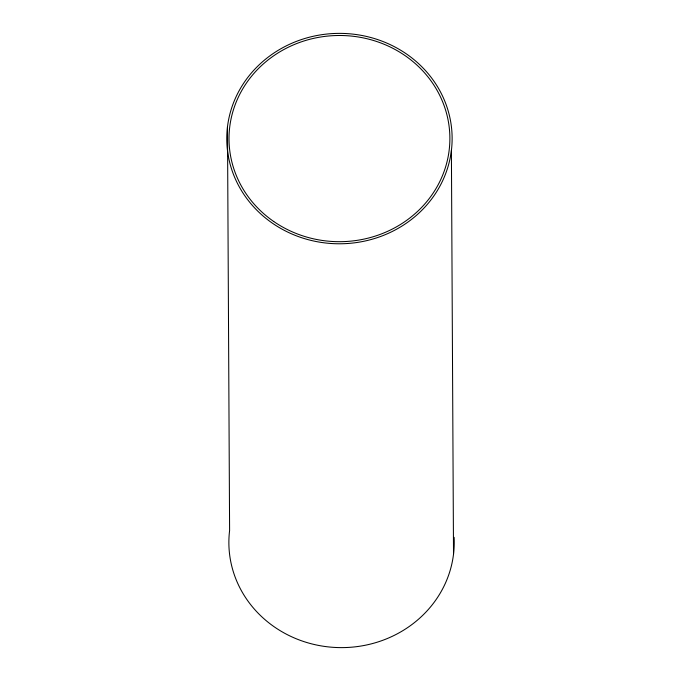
<?xml version="1.0" encoding="UTF-8"?>
<svg xmlns="http://www.w3.org/2000/svg" width="681" height="681" viewBox="0 0 681 681"><rect width="100%" height="100%" fill="white"/><g stroke="black" fill="none" stroke-linecap="round" stroke-linejoin="round"><path stroke-width="1.02" d="M451.401 150.45A112.688 105.206 -0.3 0 1 272.383 223.172A112.688 105.206 -0.3 0 1 294.541 42.12A112.688 105.206 -0.3 0 1 451.401 150.45L453.52 554.291M227.48 126.709L229.599 530.55A112.688 105.206 -0.3 0 0 337.819 647.563A112.688 105.206 -0.3 0 0 454.116 537.352M273.719 221.487A110.433 103.103 -0.3 0 0 449.162 150.212A110.433 103.103 -0.3 0 0 295.443 44.052A110.433 103.103 -0.3 0 0 273.719 221.487"/></g></svg>
